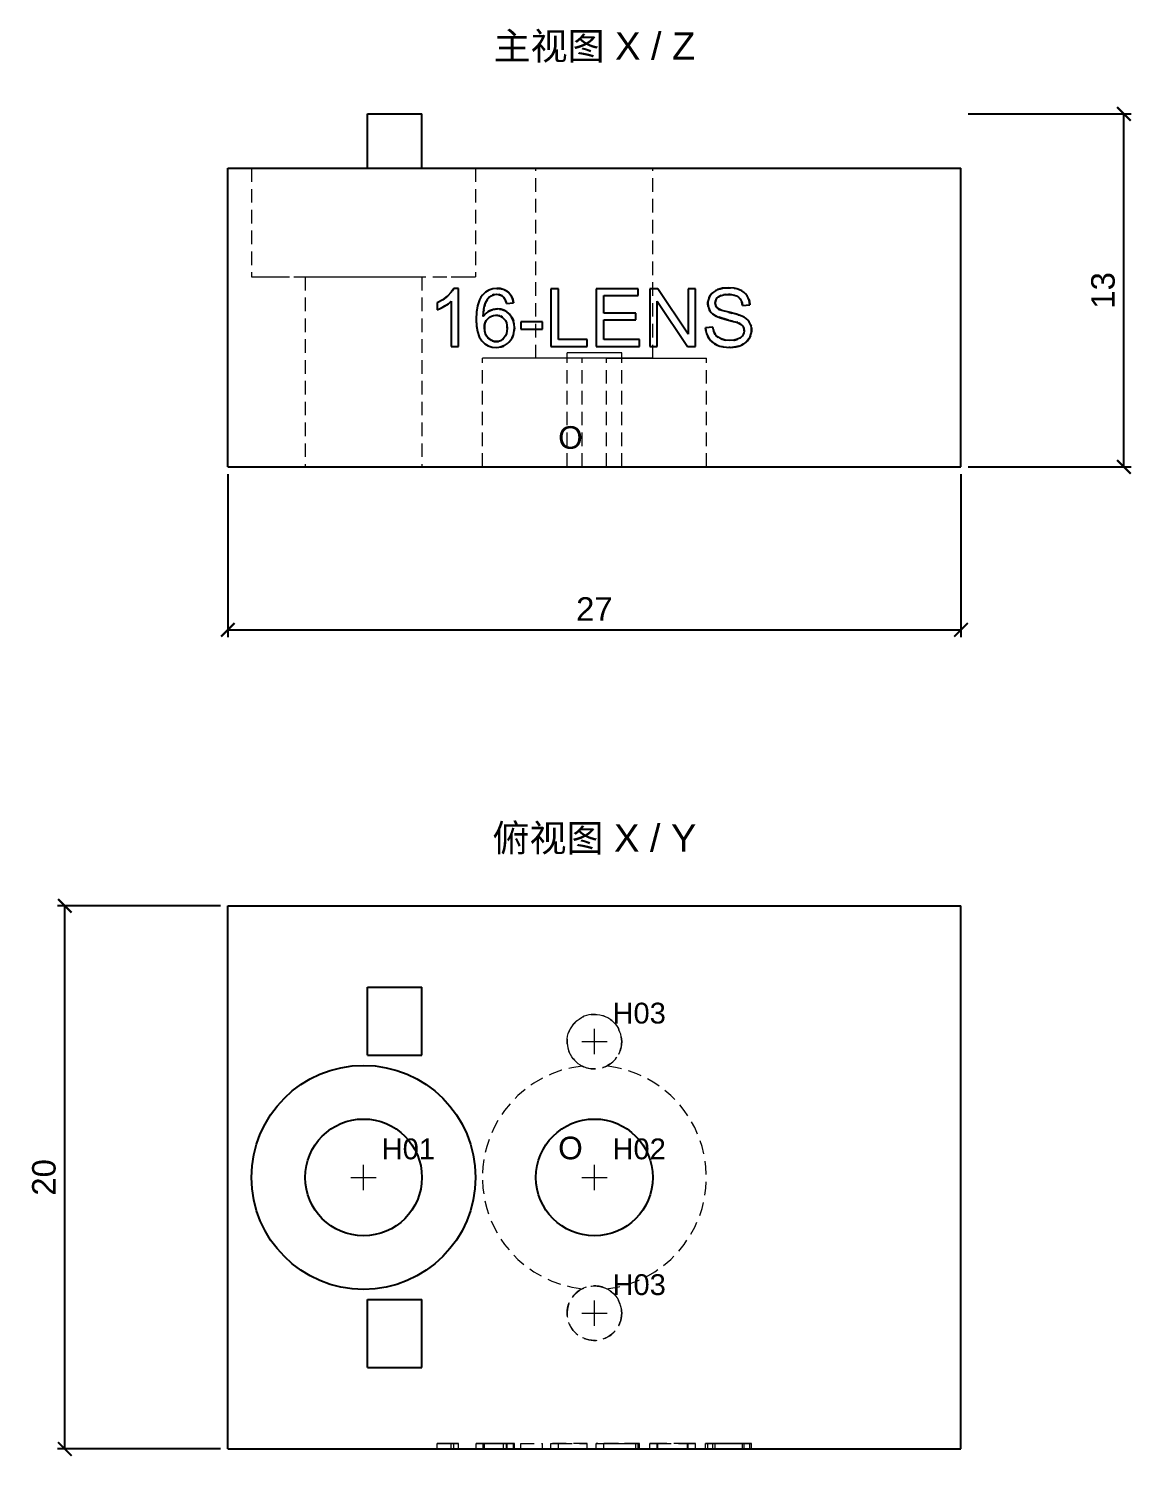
# Model space of a CAD drawing. Header units: millimetres. Extents: x 6 to 223, y 20 to 91.
# Drawn here: x 32.8 to 73.4, y 20.4 to 73 of the extents above; entities that cross this region are included whole.
import ezdxf
from ezdxf.enums import TextEntityAlignment as Align

# ---------------------------------------------------------------- set-up
doc = ezdxf.new("R2010")
doc.units = ezdxf.units.MM
doc.linetypes.add('WP_HIDDEN', pattern=[2.3, 1.5, -0.8])
for name, color, linetype, lineweight in [('ANNOTATIONS', 7, 'CONTINUOUS', 18), ('DIMENSIONS', 7, 'CONTINUOUS', 18), ('HIDDEN', 7, 'WP_HIDDEN', 13), ('VISIBLE', 7, 'CONTINUOUS', 25)]:
    doc.layers.add(name, color=color, linetype=linetype, lineweight=lineweight)
doc.styles.add('CJK', font='Arial Unicode.ttf')
doc.styles.add('OpenSansCondensed-Light', font='OpenSansCondensed-Light.ttf')
doc.dimstyles.new('EZDXF', dxfattribs={"dimtxt": 0.25, "dimasz": 0.175, "dimexe": 0.375, "dimexo": 0.125, "dimgap": 0.1, "dimtad": 1, "dimlfac": 100, "dimzin": 12, "dimdsep": 46, "dimtxsty": 'OpenSansCondensed-Light', "dimblk": 'ARCHTICK', "dimcen": 2.5, "dimazin": 3, "dimtfac": 0.5, "dimtmove": 2, "dimatfit": 3})

# ---------------------------------------------------------------- blocks, each defined once
blk = doc.blocks.new('_ARCHTICK')
at = {"color": 0, "linetype": 'BYBLOCK', "const_width": 0.15}
blk.add_lwpolyline([(-0.5, -0.5), (0.5, 0.5)], dxfattribs=at)

msp = doc.modelspace()

# ---------------------------------------------------------------- linework, layer by layer
at = {"layer": 'ANNOTATIONS'}
for p, q in [((53.66667, 35.2), (53.66667, 36.13333)), ((53.2, 35.66667), (54.13333, 35.66667)), ((45.16667, 30.2), (45.16667, 31.13333)), ((53.66667, 30.2), (53.66667, 31.13333)), ((44.7, 30.66667), (45.63333, 30.66667)), ((53.2, 30.66667), (54.13333, 30.66667)), ((53.66667, 25.2), (53.66667, 26.13333)), ((53.2, 25.66667), (54.13333, 25.66667))]:
    msp.add_line(p, q, dxfattribs=at)
at = {"layer": 'HIDDEN', "ltscale": 0.333333}
for p, q in [((41.04167, 67.83333), (41.04167, 63.83333)), ((45.31667, 67.83333), (47.31667, 67.83333)), ((49.29167, 67.83333), (49.29167, 63.83333)), ((51.51667, 60.83333), (51.51667, 67.83333)), ((55.81667, 60.83333), (55.81667, 67.83333)), ((43.01667, 63.83333), (43.01667, 56.83333)), ((47.31667, 63.83333), (47.31667, 56.83333)), ((52.66167, 56.83333), (52.66167, 61.03333)), ((54.67167, 56.83333), (54.67167, 61.03333)), ((49.54167, 56.83333), (49.54167, 60.83333)), ((53.2183, 56.83333), (53.2183, 60.83333)), ((54.11503, 56.83333), (54.11503, 60.83333)), ((57.79167, 56.83333), (57.79167, 60.83333)), ((47.87643, 20.66667), (47.87643, 20.86667)), ((48.39886, 20.66667), (48.39886, 20.86667)), ((48.66007, 20.86667), (48.39886, 20.86667)), ((48.39886, 20.66667), (48.66007, 20.66667)), ((48.49173, 20.66667), (48.49173, 20.86667)), ((48.49173, 20.86667), (48.66007, 20.86667)), ((48.66007, 20.66667), (48.49173, 20.66667)), ((48.66007, 20.66667), (48.66007, 20.86667)), ((49.31746, 20.66667), (49.31746, 20.86667)), ((49.57722, 20.66667), (49.57722, 20.86667)), ((49.61785, 20.66667), (49.61785, 20.86667)), ((50.32603, 20.66667), (50.32603, 20.86667)), ((50.68448, 20.86667), (50.42471, 20.86667)), ((50.42471, 20.66667), (50.42471, 20.86667)), ((50.42471, 20.66667), (50.68448, 20.66667)), ((50.45519, 20.66667), (50.45519, 20.86667)), ((50.68448, 20.66667), (50.68448, 20.86667)), ((50.72221, 20.66667), (50.72221, 20.86667)), ((50.95295, 20.66667), (50.95295, 20.86667)), ((50.95295, 20.86667), (51.75545, 20.86667)), ((51.75545, 20.66667), (50.95295, 20.66667)), ((51.75545, 20.66667), (51.75545, 20.86667)), ((52.06601, 20.66667), (52.06601, 20.86667)), ((52.06601, 20.86667), (52.34754, 20.86667)), ((53.39529, 20.86667), (52.06601, 20.86667)), ((52.34754, 20.66667), (52.06601, 20.66667)), ((52.06601, 20.66667), (53.39529, 20.66667)), ((52.34754, 20.66667), (52.34754, 20.86667)), ((52.34754, 20.86667), (53.39529, 20.86667)), ((53.39529, 20.66667), (52.34754, 20.66667)), ((53.39529, 20.66667), (53.39529, 20.86667)), ((53.73632, 20.66667), (53.73632, 20.86667)), ((53.73632, 20.86667), (55.27458, 20.86667)), ((55.32392, 20.86667), (53.73632, 20.86667)), ((55.27458, 20.66667), (53.73632, 20.66667)), ((53.73632, 20.66667), (55.32392, 20.66667)), ((55.27458, 20.86667), (54.01785, 20.86667)), ((54.01785, 20.66667), (54.01785, 20.86667)), ((54.01785, 20.86667), (55.19477, 20.86667)), ((54.01785, 20.86667), (55.32392, 20.86667)), ((55.32392, 20.66667), (54.01785, 20.66667)), ((54.01785, 20.66667), (55.19477, 20.66667)), ((54.01785, 20.66667), (55.27458, 20.66667)), ((55.19477, 20.66667), (55.19477, 20.86667)), ((55.27458, 20.66667), (55.27458, 20.86667)), ((55.32392, 20.66667), (55.32392, 20.86667)), ((55.70994, 20.66667), (55.70994, 20.86667)), ((55.70994, 20.86667), (55.99872, 20.86667)), ((55.97986, 20.86667), (55.70994, 20.86667)), ((55.99872, 20.66667), (55.70994, 20.66667)), ((55.70994, 20.66667), (55.97986, 20.66667)), ((57.09727, 20.86667), (55.97986, 20.86667)), ((55.97986, 20.66667), (55.97986, 20.86667)), ((55.97986, 20.66667), (57.09727, 20.66667)), ((55.99872, 20.66667), (55.99872, 20.86667)), ((55.99872, 20.86667), (57.11614, 20.86667)), ((57.11614, 20.66667), (55.99872, 20.66667)), ((57.38606, 20.86667), (57.09727, 20.86667)), ((57.09727, 20.66667), (57.09727, 20.86667)), ((57.09727, 20.66667), (57.38606, 20.66667)), ((57.11614, 20.66667), (57.11614, 20.86667)), ((57.11614, 20.86667), (57.38606, 20.86667)), ((57.38606, 20.66667), (57.11614, 20.66667)), ((57.38606, 20.66667), (57.38606, 20.86667)), ((57.76337, 20.66667), (57.76337, 20.86667)), ((57.76337, 20.86667), (58.02894, 20.86667)), ((58.02894, 20.66667), (57.76337, 20.66667)), ((57.84464, 20.66667), (57.84464, 20.86667)), ((58.02894, 20.66667), (58.02894, 20.86667)), ((58.11601, 20.66667), (58.11601, 20.86667)), ((59.39305, 20.86667), (59.12313, 20.86667)), ((59.12313, 20.66667), (59.12313, 20.86667)), ((59.12313, 20.66667), (59.39305, 20.66667)), ((59.18553, 20.66667), (59.18553, 20.86667)), ((59.39305, 20.66667), (59.39305, 20.86667)), ((59.4569, 20.66667), (59.4569, 20.86667))]:
    msp.add_line(p, q, dxfattribs=at)
for points in [[(41.04167, 67.83333), (41.14509, 67.83333), (41.45017, 67.83333), (41.94161, 67.83333), (42.59477, 67.83333), (43.3769, 67.83333), (44.24877, 67.83333), (45.16667, 67.83333), (46.08457, 67.83333), (46.95644, 67.83333), (47.73856, 67.83333), (48.39172, 67.83333), (48.88316, 67.83333), (49.18824, 67.83333), (49.29167, 67.83333)], [(55.81667, 67.83333), (55.76276, 67.83333), (55.60375, 67.83333), (55.3476, 67.83333), (55.00717, 67.83333), (54.59952, 67.83333), (54.14509, 67.83333), (53.66667, 67.83333), (53.18825, 67.83333), (52.73382, 67.83333), (52.32616, 67.83333), (51.98573, 67.83333), (51.72958, 67.83333), (51.57057, 67.83333), (51.51667, 67.83333)], [(41.04167, 63.83333), (41.14509, 63.83333), (41.45017, 63.83333), (41.94161, 63.83333), (42.59477, 63.83333), (43.3769, 63.83333), (44.24877, 63.83333), (45.16667, 63.83333), (46.08457, 63.83333), (46.95644, 63.83333), (47.73856, 63.83333), (48.39172, 63.83333), (48.88316, 63.83333), (49.18824, 63.83333), (49.29167, 63.83333)], [(43.01667, 63.83333), (43.07057, 63.83333), (43.22958, 63.83333), (43.48573, 63.83333), (43.82616, 63.83333), (44.23382, 63.83333), (44.68825, 63.83333), (45.16667, 63.83333), (45.64509, 63.83333), (46.09952, 63.83333), (46.50717, 63.83333), (46.8476, 63.83333), (47.10375, 63.83333), (47.26276, 63.83333), (47.31667, 63.83333)], [(48.32043, 63.17873), (48.44611, 63.32799)], [(49.31746, 62.26513), (49.3317, 62.55246), (49.37442, 62.79771), (49.40646, 62.90456), (49.44562, 63.00088), (49.4919, 63.08668), (49.54529, 63.16196)], [(49.54529, 63.16196), (49.65332, 63.26862), (49.77857, 63.34481), (49.92106, 63.39052), (50.08078, 63.40576)], [(49.91124, 63.1597), (49.84569, 63.12133)], [(50.06482, 63.19099), (49.95942, 63.17709)], [(50.14354, 63.18316), (50.06482, 63.19099)], [(50.12126, 63.40482), (50.15279, 63.4027)], [(50.23206, 63.39137), (50.2481, 63.38791)], [(50.26116, 63.38477), (50.35404, 63.35307)], [(50.32603, 63.07924), (50.266, 63.13091)], [(50.60359, 63.12893), (50.6146, 63.10888)], [(58.02389, 63.25051), (58.12982, 63.32554)], [(58.15484, 63.33877), (58.20308, 63.36077)], [(58.30713, 63.13579), (58.23283, 63.09158)], [(58.42225, 63.17008), (58.33128, 63.14553)], [(58.60506, 63.18518), (58.50235, 63.18092)], [(58.97584, 63.08215), (58.91534, 63.12222), (58.84343, 63.15247), (58.76011, 63.1729), (58.66539, 63.18352)], [(58.67398, 63.43103), (58.80885, 63.41557)], [(58.83714, 63.41021), (59.01066, 63.35715)], [(59.01066, 63.35715), (59.04756, 63.34042)], [(59.08535, 63.32058), (59.20421, 63.23356)], [(59.2061, 63.23177), (59.28857, 63.13294)], [(59.28857, 63.13294), (59.35135, 63.00986)], [(47.87643, 62.87172), (48.08081, 62.98502)], [(48.01442, 62.67955), (47.87643, 62.61922)], [(48.02433, 62.68451), (48.01937, 62.68202)], [(48.04566, 62.69544), (48.02434, 62.68452)], [(48.27798, 62.83562), (48.21916, 62.79583)], [(48.39886, 62.93412), (48.28248, 62.83884)], [(49.60673, 62.70467), (49.59258, 62.61617)], [(49.61502, 62.74318), (49.60707, 62.70643)], [(49.79812, 63.08173), (49.79459, 63.07836)], [(49.90023, 62.61869), (49.97634, 62.63854)], [(49.99561, 62.64195), (50.01509, 62.64474)], [(50.09384, 62.64969), (50.17421, 62.64492)], [(50.4081, 62.91898), (50.35244, 63.04495)], [(50.42471, 62.85576), (50.41515, 62.89439)], [(57.84829, 62.91066), (57.86273, 62.98622), (57.88813, 63.05926)], [(57.89245, 62.63068), (57.85505, 62.74157)], [(58.02554, 62.46336), (57.96654, 62.51985), (57.91937, 62.58221)], [(58.16722, 63.02393), (58.12729, 62.94429)], [(58.23283, 63.09158), (58.16722, 63.02393)], [(58.30742, 62.61676), (58.44211, 62.57151), (58.6232, 62.52562)], [(59.09719, 62.90061), (59.04807, 63.00237), (58.97584, 63.08215)], [(59.35496, 63.00003), (59.36134, 62.98132)], [(59.37395, 62.9368), (59.37777, 62.92023)], [(59.37778, 62.92021), (59.37996, 62.90974)], [(49.52353, 61.4735), (49.47523, 61.53841), (49.43337, 61.61305), (49.36898, 61.7915), (49.33034, 62.00886), (49.31746, 62.26513)], [(49.57722, 62.36671), (49.59937, 62.39864)], [(49.58629, 62.55855), (49.57812, 62.41692)], [(49.61556, 62.41986), (49.68139, 62.49124), (49.75491, 62.5491)], [(50.0416, 62.41895), (49.95643, 62.41102), (49.87798, 62.38721), (49.80624, 62.34753), (49.7412, 62.29197)], [(50.21973, 62.38044), (50.1809, 62.39651)], [(50.33764, 62.29197), (50.27838, 62.34512)], [(50.45295, 62.0035), (50.4405, 62.08866), (50.41713, 62.16512), (50.38285, 62.2329), (50.33764, 62.29197)], [(50.50981, 62.48597), (50.53863, 62.45741)], [(50.68395, 62.21517), (50.71264, 62.09364), (50.72221, 61.96038)], [(58.06022, 62.43677), (58.03002, 62.4597)], [(58.24353, 62.34194), (58.14648, 62.38412)], [(58.69613, 62.2171), (58.6106, 62.2384)], [(58.74412, 62.49724), (58.96488, 62.4372)], [(58.90633, 62.15817), (58.75103, 62.20292)], [(58.99033, 62.1244), (58.93593, 62.14758)], [(58.98931, 62.42941), (59.09411, 62.38993)], [(59.05577, 62.08734), (59.03651, 62.09964)], [(59.09411, 62.38993), (59.18276, 62.34314), (59.2587, 62.29038)], [(59.10102, 62.05121), (59.09694, 62.05503)], [(59.271, 62.28026), (59.36838, 62.17298)], [(59.36838, 62.17298), (59.42646, 62.05752)], [(49.62389, 61.87254), (49.643, 61.78525), (49.67518, 61.70062)], [(49.6935, 61.66476), (49.75094, 61.58394)], [(50.13104, 61.45634), (50.20817, 61.48271), (50.27898, 61.52726)], [(50.33619, 61.58162), (50.38825, 61.65436), (50.42544, 61.73907), (50.44775, 61.83576), (50.45519, 61.94442)], [(50.60943, 61.53992), (50.51581, 61.41763), (50.39859, 61.32476)], [(50.63586, 61.58815), (50.60943, 61.53992)], [(50.67825, 61.68902), (50.66697, 61.65814)], [(50.71575, 61.85298), (50.68339, 61.70456)], [(57.83462, 61.65097), (57.80185, 61.73107), (57.77903, 61.81535)], [(57.83994, 61.64023), (57.83799, 61.64413)], [(58.02894, 61.97634), (58.04186, 61.89844)], [(58.05109, 61.86119), (58.06383, 61.82087)], [(58.06569, 61.81574), (58.06758, 61.81066)], [(58.06901, 61.80693), (58.07571, 61.79046)], [(58.17091, 61.65078), (58.18613, 61.63704)], [(58.19376, 61.63062), (58.20095, 61.62482)], [(58.20097, 61.62481), (58.20618, 61.62076)], [(58.22011, 61.61047), (58.33078, 61.54897)], [(58.94173, 61.53373), (59.03876, 61.58322)], [(59.04805, 61.58961), (59.05137, 61.592)], [(59.16125, 61.9661), (59.12748, 62.02205)], [(59.14691, 61.69891), (59.15921, 61.72337)], [(59.16998, 61.75084), (59.18553, 61.84719)], [(59.1831, 61.88712), (59.17859, 61.91341)], [(59.4451, 61.75449), (59.41719, 61.66138)], [(59.43715, 62.02327), (59.45091, 61.95684)], [(59.45301, 61.80321), (59.44737, 61.766)], [(50.05611, 61.23333), (49.90038, 61.24834), (49.75971, 61.29338), (49.63409, 61.36843), (49.52353, 61.4735)], [(49.87056, 61.49275), (49.91747, 61.47213)], [(50.20172, 61.24772), (50.05611, 61.23333)], [(50.39859, 61.32476), (50.33644, 61.29177)], [(54.67167, 61.03333), (54.64647, 61.03333), (54.57214, 61.03333), (54.45241, 61.03333), (54.29327, 61.03333), (54.10272, 61.03333), (53.8903, 61.03333), (53.66667, 61.03333), (53.44303, 61.03333), (53.23061, 61.03333), (53.04006, 61.03333), (52.88093, 61.03333), (52.76119, 61.03333), (52.68686, 61.03333), (52.66167, 61.03333)], [(57.95167, 61.4798), (57.93209, 61.50164)], [(58.07845, 61.37462), (58.01906, 61.41733)], [(58.38753, 61.25754), (58.28193, 61.283), (58.18639, 61.3175)], [(58.62338, 61.23391), (58.41058, 61.25341)], [(58.49272, 61.50016), (58.6573, 61.48584)], [(58.6573, 61.48584), (58.80179, 61.49664)], [(58.72596, 61.23461), (58.67036, 61.23333)], [(58.81613, 61.49906), (58.83057, 61.50177)], [(58.85363, 61.50673), (58.86175, 61.50867)], [(58.8779, 61.25243), (58.87789, 61.25243)], [(59.08032, 61.31678), (58.98428, 61.27959)], [(59.22337, 61.40252), (59.14552, 61.35035)], [(53.2183, 60.83333), (52.79334, 60.83333), (52.37789, 60.83333), (51.97648, 60.83333), (51.59348, 60.83333), (51.23307, 60.83333), (50.89917, 60.83333), (50.59542, 60.83333), (50.32512, 60.83333), (50.09123, 60.83333), (49.89629, 60.83333), (49.74242, 60.83333), (49.6313, 60.83333), (49.56413, 60.83333), (49.54167, 60.83333)], [(55.81667, 60.83333), (55.76276, 60.83333), (55.60375, 60.83333), (55.3476, 60.83333), (55.00717, 60.83333), (54.59952, 60.83333), (54.14509, 60.83333), (53.66667, 60.83333), (53.18825, 60.83333), (52.73382, 60.83333), (52.32616, 60.83333), (51.98573, 60.83333), (51.72958, 60.83333), (51.57057, 60.83333), (51.51667, 60.83333)], [(54.11503, 60.83333), (54.05468, 60.83333), (53.99263, 60.83333), (53.92916, 60.83333), (53.86455, 60.83333), (53.79907, 60.83333), (53.73301, 60.83333), (53.66667, 60.83333), (53.60032, 60.83333), (53.53427, 60.83333), (53.46879, 60.83333), (53.40417, 60.83333), (53.3407, 60.83333), (53.27865, 60.83333), (53.2183, 60.83333)], [(54.11503, 60.83333), (54.54, 60.83333), (54.95544, 60.83333), (55.35685, 60.83333), (55.73985, 60.83333), (56.10026, 60.83333), (56.43416, 60.83333), (56.73792, 60.83333), (57.00821, 60.83333), (57.2421, 60.83333), (57.43705, 60.83333), (57.59092, 60.83333), (57.70204, 60.83333), (57.7692, 60.83333), (57.79167, 60.83333)], [(43.01667, 56.83333), (43.07057, 56.83333), (43.22958, 56.83333), (43.48573, 56.83333), (43.82616, 56.83333), (44.23382, 56.83333), (44.68825, 56.83333), (45.16667, 56.83333), (45.64509, 56.83333), (46.09952, 56.83333), (46.50717, 56.83333), (46.8476, 56.83333), (47.10375, 56.83333), (47.26276, 56.83333), (47.31667, 56.83333)], [(53.2183, 56.83333), (52.79334, 56.83333), (52.37789, 56.83333), (51.97648, 56.83333), (51.59348, 56.83333), (51.23307, 56.83333), (50.89917, 56.83333), (50.59542, 56.83333), (50.32512, 56.83333), (50.09123, 56.83333), (49.89629, 56.83333), (49.74242, 56.83333), (49.6313, 56.83333), (49.56413, 56.83333), (49.54167, 56.83333)], [(53.2183, 56.83333), (53.14857, 56.83333), (53.08209, 56.83333), (53.01927, 56.83333), (52.9605, 56.83333), (52.90616, 56.83333), (52.85658, 56.83333), (52.81208, 56.83333), (52.77293, 56.83333), (52.73938, 56.83333), (52.71164, 56.83333), (52.68988, 56.83333), (52.67424, 56.83333), (52.66481, 56.83333), (52.66167, 56.83333)], [(52.66167, 56.83333), (52.68686, 56.83333), (52.76119, 56.83333), (52.88093, 56.83333), (53.04006, 56.83333), (53.23061, 56.83333), (53.44303, 56.83333), (53.66667, 56.83333), (53.8903, 56.83333), (54.10272, 56.83333), (54.29327, 56.83333), (54.45241, 56.83333), (54.57214, 56.83333), (54.64647, 56.83333), (54.67167, 56.83333)], [(54.11503, 56.83333), (54.18476, 56.83333), (54.25124, 56.83333), (54.31407, 56.83333), (54.37283, 56.83333), (54.42717, 56.83333), (54.47675, 56.83333), (54.52125, 56.83333), (54.5604, 56.83333), (54.59395, 56.83333), (54.62169, 56.83333), (54.64345, 56.83333), (54.6591, 56.83333), (54.66852, 56.83333), (54.67167, 56.83333)], [(54.11503, 56.83333), (54.54, 56.83333), (54.95544, 56.83333), (55.35685, 56.83333), (55.73985, 56.83333), (56.10026, 56.83333), (56.43416, 56.83333), (56.73792, 56.83333), (57.00821, 56.83333), (57.2421, 56.83333), (57.43705, 56.83333), (57.59092, 56.83333), (57.70204, 56.83333), (57.7692, 56.83333), (57.79167, 56.83333)], [(48.15143, 20.86667), (48.00613, 20.86667), (47.87643, 20.86667)], [(47.87643, 20.86667), (48.08177, 20.86667), (48.25954, 20.86667)], [(48.25954, 20.66667), (48.08096, 20.66667), (47.87643, 20.66667)], [(47.87643, 20.66667), (48.00705, 20.66667), (48.15143, 20.66667)], [(48.39886, 20.86667), (48.28984, 20.86667), (48.15143, 20.86667)], [(48.15143, 20.66667), (48.28901, 20.66667), (48.39886, 20.66667)], [(48.25954, 20.86667), (48.33555, 20.86667), (48.39958, 20.86667), (48.45164, 20.86667), (48.49173, 20.86667)], [(48.49173, 20.66667), (48.45093, 20.66667), (48.39832, 20.66667), (48.33435, 20.66667), (48.25954, 20.66667)], [(49.52353, 20.86667), (49.43337, 20.86667), (49.36898, 20.86667), (49.33034, 20.86667), (49.31746, 20.86667)], [(49.31746, 20.86667), (49.3317, 20.86667), (49.37442, 20.86667), (49.44562, 20.86667), (49.54529, 20.86667)], [(49.54529, 20.66667), (49.4376, 20.66667), (49.36715, 20.66667), (49.329, 20.66667), (49.31746, 20.66667)], [(49.31746, 20.66667), (49.32808, 20.66667), (49.36299, 20.66667), (49.42686, 20.66667), (49.52353, 20.66667)], [(50.05611, 20.86667), (49.90038, 20.86667), (49.75971, 20.86667), (49.63409, 20.86667), (49.52353, 20.86667)], [(49.52353, 20.66667), (49.63372, 20.66667), (49.76034, 20.66667), (49.90188, 20.66667), (50.05611, 20.66667)], [(49.54529, 20.86667), (49.65332, 20.86667), (49.77857, 20.86667), (49.92106, 20.86667), (50.08078, 20.86667)], [(50.08078, 20.66667), (49.92331, 20.66667), (49.77998, 20.66667), (49.6534, 20.66667), (49.54529, 20.66667)], [(49.65123, 20.86667), (49.59717, 20.86667), (49.57722, 20.86667)], [(49.57722, 20.86667), (49.68207, 20.86667), (49.80796, 20.86667)], [(49.80796, 20.66667), (49.68175, 20.66667), (49.57722, 20.66667)], [(49.57722, 20.66667), (49.5962, 20.66667), (49.65123, 20.66667)], [(49.61785, 20.86667), (49.63218, 20.86667), (49.67518, 20.86667)], [(49.7412, 20.86667), (49.68724, 20.86667), (49.64869, 20.86667), (49.62556, 20.86667), (49.61785, 20.86667)], [(49.67518, 20.66667), (49.63219, 20.66667), (49.61785, 20.66667)], [(49.61785, 20.66667), (49.62542, 20.66667), (49.64839, 20.66667), (49.68701, 20.66667), (49.7412, 20.66667)], [(49.84569, 20.86667), (49.7354, 20.86667), (49.65123, 20.86667)], [(49.65123, 20.66667), (49.73489, 20.66667), (49.84569, 20.66667)], [(49.67518, 20.86667), (49.74393, 20.86667), (49.83553, 20.86667)], [(49.83553, 20.66667), (49.74379, 20.66667), (49.67518, 20.66667)], [(50.0416, 20.86667), (49.87798, 20.86667), (49.7412, 20.86667)], [(49.7412, 20.66667), (49.87798, 20.66667), (50.0416, 20.66667)], [(49.80796, 20.86667), (50.09384, 20.86667)], [(50.09384, 20.66667), (49.80796, 20.66667)], [(49.83553, 20.86667), (50.05176, 20.86667)], [(50.05176, 20.66667), (49.83553, 20.66667)], [(50.06482, 20.86667), (49.94764, 20.86667), (49.84569, 20.86667)], [(49.84569, 20.66667), (49.94773, 20.66667), (50.06482, 20.66667)], [(50.33764, 20.86667), (50.20486, 20.86667), (50.0416, 20.86667)], [(50.0416, 20.66667), (50.20473, 20.66667), (50.33764, 20.66667)], [(50.05176, 20.86667), (50.20558, 20.86667), (50.33619, 20.86667)], [(50.33619, 20.66667), (50.20588, 20.66667), (50.05176, 20.66667)], [(50.39859, 20.86667), (50.23751, 20.86667), (50.05611, 20.86667)], [(50.05611, 20.66667), (50.23709, 20.66667), (50.39859, 20.66667)], [(50.32603, 20.86667), (50.20776, 20.86667), (50.06482, 20.86667)], [(50.06482, 20.66667), (50.20774, 20.66667), (50.32603, 20.66667)], [(50.08078, 20.86667), (50.20064, 20.86667), (50.30916, 20.86667), (50.40635, 20.86667), (50.49219, 20.86667)], [(50.49219, 20.66667), (50.40561, 20.66667), (50.30766, 20.66667), (50.08078, 20.66667)], [(50.09384, 20.86667), (50.33565, 20.86667), (50.53863, 20.86667)], [(50.53863, 20.66667), (50.44258, 20.66667), (50.33586, 20.66667), (50.09384, 20.66667)], [(50.42471, 20.86667), (50.38263, 20.86667), (50.32603, 20.86667)], [(50.32603, 20.66667), (50.383, 20.66667), (50.42471, 20.66667)], [(50.33619, 20.86667), (50.38825, 20.86667), (50.42544, 20.86667), (50.44775, 20.86667), (50.45519, 20.86667)], [(50.45519, 20.66667), (50.44798, 20.66667), (50.42597, 20.66667), (50.38874, 20.66667), (50.33619, 20.66667)], [(50.45519, 20.86667), (50.44784, 20.86667), (50.4258, 20.86667), (50.38907, 20.86667), (50.33764, 20.86667)], [(50.33764, 20.66667), (50.38951, 20.66667), (50.42628, 20.66667), (50.44806, 20.66667), (50.45519, 20.66667)], [(50.63586, 20.86667), (50.53337, 20.86667), (50.39859, 20.86667)], [(50.39859, 20.66667), (50.53368, 20.66667), (50.63586, 20.66667)], [(50.49219, 20.86667), (50.56435, 20.86667), (50.62044, 20.86667), (50.66049, 20.86667), (50.68448, 20.86667)], [(50.68448, 20.66667), (50.66092, 20.66667), (50.62113, 20.66667), (50.56485, 20.66667), (50.49219, 20.66667)], [(50.53863, 20.86667), (50.61895, 20.86667), (50.67631, 20.86667), (50.71073, 20.86667), (50.72221, 20.86667)], [(50.72221, 20.66667), (50.71112, 20.66667), (50.6771, 20.66667), (50.61952, 20.66667), (50.53863, 20.66667)], [(50.72221, 20.86667), (50.71681, 20.86667), (50.70062, 20.86667), (50.67364, 20.86667), (50.63586, 20.86667)], [(50.63586, 20.66667), (50.67367, 20.66667), (50.70068, 20.66667), (50.71684, 20.66667), (50.72221, 20.66667)], [(57.88019, 20.86667), (57.83126, 20.86667), (57.79548, 20.86667), (57.77285, 20.86667), (57.76337, 20.86667)], [(57.76337, 20.66667), (57.77278, 20.66667), (57.79536, 20.66667), (57.83119, 20.66667), (57.88019, 20.66667)], [(57.91937, 20.86667), (57.86332, 20.86667), (57.84464, 20.86667)], [(57.84464, 20.86667), (57.85035, 20.86667), (57.86749, 20.86667), (57.89606, 20.86667), (57.93606, 20.86667)], [(57.93606, 20.66667), (57.89614, 20.66667), (57.86753, 20.66667), (57.85035, 20.66667), (57.84464, 20.66667)], [(57.84464, 20.66667), (57.86329, 20.66667), (57.91937, 20.66667)], [(58.18639, 20.86667), (58.09406, 20.86667), (58.01225, 20.86667), (57.94096, 20.86667), (57.88019, 20.86667)], [(57.88019, 20.66667), (57.94104, 20.66667), (58.01253, 20.66667), (58.09443, 20.66667), (58.18639, 20.66667)], [(58.14648, 20.86667), (58.01352, 20.86667), (57.91937, 20.86667)], [(57.91937, 20.66667), (58.01404, 20.66667), (58.14648, 20.66667)], [(57.93606, 20.86667), (57.98703, 20.86667), (58.04853, 20.86667), (58.12054, 20.86667), (58.20308, 20.86667)], [(58.20308, 20.66667), (58.04901, 20.66667), (57.98727, 20.66667), (57.93606, 20.66667)], [(58.02894, 20.86667), (58.06032, 20.86667), (58.11673, 20.86667)], [(58.11673, 20.66667), (58.0601, 20.66667), (58.02894, 20.66667)], [(58.23283, 20.86667), (58.18172, 20.86667), (58.14521, 20.86667), (58.12331, 20.86667), (58.11601, 20.86667)], [(58.11601, 20.86667), (58.12118, 20.86667), (58.13669, 20.86667), (58.16254, 20.86667), (58.19872, 20.86667)], [(58.19872, 20.66667), (58.16255, 20.66667), (58.13667, 20.66667), (58.12116, 20.66667), (58.11601, 20.66667)], [(58.11601, 20.66667), (58.12333, 20.66667), (58.14535, 20.66667), (58.18195, 20.66667), (58.23283, 20.66667)], [(58.11673, 20.86667), (58.20471, 20.86667), (58.33078, 20.86667)], [(58.33078, 20.66667), (58.2052, 20.66667), (58.11673, 20.66667)], [(58.55717, 20.86667), (58.42157, 20.86667), (58.30793, 20.86667), (58.21623, 20.86667), (58.14648, 20.86667)], [(58.14648, 20.66667), (58.21983, 20.66667), (58.31426, 20.66667), (58.42747, 20.66667), (58.55717, 20.66667)], [(58.67036, 20.86667), (58.53182, 20.86667), (58.40497, 20.86667), (58.28983, 20.86667), (58.18639, 20.86667)], [(58.18639, 20.66667), (58.29222, 20.66667), (58.40869, 20.66667), (58.67036, 20.66667)], [(58.19872, 20.86667), (58.25573, 20.86667), (58.34548, 20.86667), (58.46797, 20.86667), (58.6232, 20.86667)], [(58.6232, 20.66667), (58.47789, 20.66667), (58.35532, 20.66667), (58.26058, 20.66667), (58.19872, 20.66667)], [(58.20308, 20.86667), (58.38847, 20.86667), (58.59345, 20.86667)], [(58.59345, 20.66667), (58.38931, 20.66667), (58.20308, 20.66667)], [(58.60506, 20.86667), (58.48601, 20.86667), (58.3843, 20.86667), (58.2999, 20.86667), (58.23283, 20.86667)], [(58.23283, 20.66667), (58.30182, 20.66667), (58.38776, 20.66667), (58.48933, 20.66667), (58.60506, 20.66667)], [(58.33078, 20.86667), (58.48497, 20.86667), (58.6573, 20.86667)], [(58.6573, 20.66667), (58.48555, 20.66667), (58.33078, 20.66667)], [(58.93593, 20.86667), (58.88015, 20.86667), (58.79843, 20.86667), (58.69077, 20.86667), (58.55717, 20.86667)], [(58.55717, 20.66667), (58.6841, 20.66667), (58.79167, 20.66667), (58.87665, 20.66667), (58.93593, 20.66667)], [(58.59345, 20.86667), (58.81602, 20.86667), (59.01066, 20.86667)], [(59.01066, 20.66667), (58.81448, 20.66667), (58.59345, 20.66667)], [(58.97584, 20.86667), (58.90559, 20.86667), (58.82038, 20.86667), (58.7202, 20.86667), (58.60506, 20.86667)], [(58.60506, 20.66667), (58.7176, 20.66667), (58.81766, 20.66667), (58.90407, 20.66667), (58.97584, 20.66667)], [(58.6232, 20.86667), (58.78133, 20.86667), (58.91253, 20.86667), (59.01679, 20.86667), (59.09411, 20.86667)], [(59.09411, 20.66667), (59.01122, 20.66667), (58.90264, 20.66667), (58.77213, 20.66667), (58.6232, 20.66667)], [(58.6573, 20.86667), (58.80895, 20.86667), (58.94173, 20.86667)], [(58.94173, 20.66667), (58.8084, 20.66667), (58.6573, 20.66667)], [(59.08032, 20.86667), (58.88677, 20.86667), (58.67036, 20.86667)], [(58.67036, 20.66667), (58.88574, 20.66667), (59.08032, 20.66667)], [(59.12748, 20.86667), (59.05057, 20.86667), (58.93593, 20.86667)], [(58.93593, 20.66667), (59.05005, 20.66667), (59.12748, 20.66667)], [(58.94173, 20.86667), (59.0493, 20.86667), (59.12531, 20.86667)], [(59.12531, 20.66667), (59.049, 20.66667), (58.94173, 20.66667)], [(59.12313, 20.86667), (59.10576, 20.86667), (59.07542, 20.86667), (59.03211, 20.86667), (58.97584, 20.86667)], [(58.97584, 20.66667), (59.03249, 20.66667), (59.07591, 20.66667), (59.10605, 20.66667), (59.12313, 20.66667)], [(59.01066, 20.86667), (59.09579, 20.86667), (59.17048, 20.86667), (59.23474, 20.86667), (59.28857, 20.86667)], [(59.28857, 20.66667), (59.23454, 20.66667), (59.17004, 20.66667), (59.01066, 20.66667)], [(59.35967, 20.86667), (59.30575, 20.86667), (59.24122, 20.86667), (59.16608, 20.86667), (59.08032, 20.86667)], [(59.08032, 20.66667), (59.16555, 20.66667), (59.24072, 20.66667), (59.30551, 20.66667), (59.35967, 20.66667)], [(59.09411, 20.86667), (59.18091, 20.86667), (59.25555, 20.86667), (59.31804, 20.86667), (59.36838, 20.86667)], [(59.36838, 20.66667), (59.31748, 20.66667), (59.25453, 20.66667), (59.17991, 20.66667), (59.09411, 20.66667)], [(59.12531, 20.86667), (59.17048, 20.86667), (59.18553, 20.86667)], [(59.18553, 20.66667), (59.17046, 20.66667), (59.12531, 20.66667)], [(59.18553, 20.86667), (59.17102, 20.86667), (59.12748, 20.86667)], [(59.12748, 20.66667), (59.17104, 20.66667), (59.18553, 20.66667)], [(59.28857, 20.86667), (59.33156, 20.86667), (59.3633, 20.86667), (59.3838, 20.86667), (59.39305, 20.86667)], [(59.39305, 20.66667), (59.38385, 20.66667), (59.36339, 20.66667), (59.33161, 20.66667), (59.28857, 20.66667)], [(59.4569, 20.86667), (59.45083, 20.86667), (59.4326, 20.86667), (59.40221, 20.86667), (59.35967, 20.86667)], [(59.35967, 20.66667), (59.40209, 20.66667), (59.43253, 20.66667), (59.45081, 20.66667), (59.4569, 20.66667)], [(59.36838, 20.86667), (59.40711, 20.86667), (59.43477, 20.86667), (59.45137, 20.86667), (59.4569, 20.86667)], [(59.4569, 20.66667), (59.45141, 20.66667), (59.43486, 20.66667), (59.40717, 20.66667), (59.36838, 20.66667)]]:
    msp.add_lwpolyline(points, dxfattribs=at)
for centre in [(53.66667, 35.66667), (53.66667, 25.66667)]:
    msp.add_circle(centre, 1.005, dxfattribs=at)
for centre, radius, start, end in [((53.66667, 35.66667), 1.005, 0, 243.503957), ((53.66667, 35.66667), 1.005, 296.496043, 0), ((53.66667, 30.66667), 4.125, 96.240091, 263.759909), ((53.66667, 35.66667), 1.005, 243.503957, 296.496043), ((53.66667, 30.66667), 4.125, 276.240091, 83.759909), ((53.66667, 25.66667), 1.005, 116.496043, 360), ((53.66667, 25.66667), 1.005, 63.503957, 116.496043), ((53.66667, 25.66667), 1.005, 0, 63.503957)]:
    msp.add_arc(centre, radius, start, end, dxfattribs=at)
at = {"layer": 'VISIBLE'}
for p, q in [((45.31667, 67.83333), (45.31667, 69.83333)), ((45.31667, 69.83333), (47.31667, 69.83333)), ((47.31667, 67.83333), (47.31667, 69.83333)), ((40.16667, 56.83333), (40.16667, 67.83333)), ((40.16667, 67.83333), (67.16667, 67.83333)), ((67.16667, 56.83333), (67.16667, 67.83333)), ((48.66007, 63.40576), (48.49173, 63.40576)), ((48.66007, 61.26961), (48.66007, 63.40576)), ((52.34754, 63.39705), (52.06601, 63.39705)), ((52.06601, 63.39705), (52.06601, 61.26961)), ((52.34754, 61.52067), (52.34754, 63.39705)), ((55.27458, 63.39705), (53.73632, 63.39705)), ((53.73632, 63.39705), (53.73632, 61.26961)), ((54.01785, 62.49442), (54.01785, 63.146)), ((54.01785, 63.146), (55.27458, 63.146)), ((55.27458, 63.146), (55.27458, 63.39705)), ((55.99872, 63.39705), (55.70994, 63.39705)), ((55.70994, 63.39705), (55.70994, 61.26961)), ((57.11614, 61.72674), (55.99872, 63.39705)), ((57.38606, 63.39705), (57.11614, 63.39705)), ((57.11614, 63.39705), (57.11614, 61.72674)), ((57.38606, 61.26961), (57.38606, 63.39705)), ((47.87643, 62.87172), (47.87643, 62.61922)), ((48.39886, 62.93412), (48.39886, 61.26961)), ((50.42471, 62.85576), (50.68448, 62.87608)), ((55.97986, 61.26961), (55.97986, 62.94138)), ((55.97986, 62.94138), (57.09727, 61.26961)), ((59.12313, 62.7774), (59.39305, 62.79771)), ((51.75545, 62.1708), (50.95295, 62.1708)), ((50.95295, 62.1708), (50.95295, 61.90814)), ((51.75545, 61.90814), (51.75545, 62.1708)), ((55.19477, 62.49442), (54.01785, 62.49442)), ((54.01785, 61.52067), (54.01785, 62.24481)), ((54.01785, 62.24481), (55.19477, 62.24481)), ((55.19477, 62.24481), (55.19477, 62.49442)), ((50.95295, 61.90814), (51.75545, 61.90814)), ((58.02894, 61.97634), (57.76337, 61.95312)), ((48.39886, 61.26961), (48.66007, 61.26961)), ((52.06601, 61.26961), (53.39529, 61.26961)), ((53.39529, 61.52067), (52.34754, 61.52067)), ((53.39529, 61.26961), (53.39529, 61.52067)), ((53.73632, 61.26961), (55.32392, 61.26961)), ((55.32392, 61.52067), (54.01785, 61.52067)), ((55.32392, 61.26961), (55.32392, 61.52067)), ((55.70994, 61.26961), (55.97986, 61.26961)), ((57.09727, 61.26961), (57.38606, 61.26961)), ((40.16667, 56.83333), (67.16667, 56.83333)), ((40.16667, 20.66667), (40.16667, 40.66667)), ((40.16667, 40.66667), (67.16667, 40.66667)), ((67.16667, 20.66667), (67.16667, 40.66667)), ((45.31667, 35.16667), (45.31667, 37.66667)), ((45.31667, 37.66667), (47.31667, 37.66667)), ((47.31667, 35.16667), (47.31667, 37.66667)), ((45.31667, 35.16667), (47.31667, 35.16667)), ((45.31667, 23.66667), (45.31667, 26.16667)), ((45.31667, 26.16667), (47.31667, 26.16667)), ((47.31667, 23.66667), (47.31667, 26.16667)), ((45.31667, 23.66667), (47.31667, 23.66667)), ((40.16667, 20.66667), (67.16667, 20.66667))]:
    msp.add_line(p, q, dxfattribs=at)
for points in [[(48.25954, 63.12133), (48.08096, 62.98511), (47.87643, 62.87172)], [(48.08081, 62.98502), (48.25954, 63.12133)], [(48.49173, 63.40576), (48.39832, 63.26418), (48.25954, 63.12133)], [(48.25954, 63.12133), (48.32043, 63.17873)], [(48.44611, 63.32799), (48.49173, 63.40576)], [(49.54529, 63.16196), (49.48657, 63.07795), (49.4376, 62.98332), (49.39799, 62.87948), (49.36715, 62.76777), (49.329, 62.52568), (49.31746, 62.26513)], [(50.08078, 63.40576), (49.92331, 63.39097), (49.77998, 63.34545), (49.6534, 63.26868), (49.54529, 63.16196)], [(49.65123, 62.85866), (49.68968, 62.93917), (49.73489, 63.00999), (49.78691, 63.0708), (49.84569, 63.12133)], [(49.84569, 63.12133), (49.79812, 63.08173)], [(49.84569, 63.12133), (49.94773, 63.1736), (50.06482, 63.19099)], [(49.95942, 63.17709), (49.91124, 63.1597)], [(50.06482, 63.19099), (50.13923, 63.18403), (50.20774, 63.16306), (50.27007, 63.12807), (50.32603, 63.07924)], [(50.49219, 63.265), (50.40561, 63.32701), (50.30766, 63.37108), (50.19907, 63.3972), (50.08078, 63.40576)], [(50.08078, 63.40576), (50.12126, 63.40482)], [(50.266, 63.13091), (50.20748, 63.16317), (50.14354, 63.18316)], [(50.15279, 63.4027), (50.23206, 63.39137)], [(50.2481, 63.38791), (50.26116, 63.38477)], [(50.35404, 63.35307), (50.42653, 63.31433), (50.49219, 63.265)], [(50.68448, 62.87608), (50.66092, 62.99195), (50.62113, 63.09599), (50.56485, 63.18725), (50.49219, 63.265)], [(50.49219, 63.265), (50.55348, 63.20163), (50.60359, 63.12893)], [(50.6146, 63.10888), (50.65855, 63.00001), (50.68448, 62.87608)], [(57.93606, 63.14818), (57.89614, 63.07701), (57.86753, 63.00301), (57.85035, 62.92631), (57.84464, 62.84705)], [(57.88813, 63.05926), (57.93606, 63.14818)], [(58.20308, 63.36077), (58.12106, 63.32058), (58.04901, 63.27173), (57.98727, 63.21423), (57.93606, 63.14818)], [(57.93606, 63.14818), (58.02389, 63.25051)], [(58.12982, 63.32554), (58.15484, 63.33877)], [(58.59345, 63.43333), (58.38931, 63.41535), (58.29386, 63.39268), (58.20308, 63.36077)], [(58.20308, 63.36077), (58.29332, 63.39252), (58.38847, 63.41519), (58.59345, 63.43333)], [(58.23283, 63.09158), (58.30182, 63.13341), (58.38776, 63.16264), (58.48933, 63.17968), (58.60506, 63.18518)], [(58.33128, 63.14553), (58.30713, 63.13579)], [(58.50235, 63.18092), (58.42225, 63.17008)], [(59.01066, 63.35715), (58.91584, 63.39077), (58.81448, 63.41457), (58.59345, 63.43333)], [(58.59345, 63.43333), (58.67398, 63.43103)], [(58.60506, 63.18518), (58.7176, 63.17905), (58.81766, 63.16017), (58.90407, 63.12798), (58.97584, 63.08215)], [(58.66539, 63.18352), (58.60506, 63.18518)], [(58.80885, 63.41557), (58.83714, 63.41021)], [(59.28857, 63.13294), (59.23454, 63.20268), (59.17004, 63.26335), (59.09531, 63.31485), (59.01066, 63.35715)], [(59.04756, 63.34042), (59.08535, 63.32058)], [(59.20421, 63.23356), (59.2061, 63.23177)], [(59.39305, 62.79771), (59.38385, 62.88855), (59.36339, 62.97484), (59.33161, 63.05637), (59.28857, 63.13294)], [(47.87643, 62.61922), (48.00705, 62.6759), (48.15143, 62.75418)], [(48.01937, 62.68202), (48.01442, 62.67955)], [(48.02434, 62.68452), (48.02433, 62.68451)], [(48.15143, 62.75418), (48.04566, 62.69544)], [(48.15143, 62.75418), (48.28901, 62.84355), (48.39886, 62.93412)], [(48.21916, 62.79583), (48.15143, 62.75418)], [(48.28248, 62.83884), (48.27798, 62.83562)], [(49.57722, 62.36671), (49.5962, 62.64273), (49.6189, 62.75908), (49.65123, 62.85866)], [(49.80796, 62.58004), (49.74217, 62.54043), (49.68175, 62.49158), (49.57722, 62.36671)], [(49.59258, 62.61617), (49.58629, 62.55855)], [(49.60707, 62.70643), (49.60673, 62.70467)], [(49.65123, 62.85866), (49.61502, 62.74318)], [(49.79459, 63.07836), (49.71491, 62.98119), (49.65123, 62.85866)], [(49.75491, 62.5491), (49.80796, 62.58004)], [(50.09384, 62.64969), (49.94756, 62.63226), (49.80796, 62.58004)], [(49.80796, 62.58004), (49.90023, 62.61869)], [(49.97634, 62.63854), (49.99561, 62.64195)], [(50.01509, 62.64474), (50.09384, 62.64969)], [(50.53863, 62.45741), (50.44258, 62.54112), (50.33586, 62.60153), (50.21925, 62.63774), (50.09384, 62.64969)], [(50.17421, 62.64492), (50.26663, 62.6263), (50.35337, 62.59359), (50.43443, 62.54682), (50.50981, 62.48597)], [(50.32603, 63.07924), (50.383, 62.9877), (50.42471, 62.85576)], [(50.35244, 63.04495), (50.32603, 63.07924)], [(50.41515, 62.89439), (50.4081, 62.91898)], [(57.84464, 62.84705), (57.84829, 62.91066)], [(57.84464, 62.84705), (57.86329, 62.70768), (57.91937, 62.58221)], [(57.85505, 62.74157), (57.84464, 62.84705)], [(57.91937, 62.58221), (57.89245, 62.63068)], [(57.91937, 62.58221), (57.96188, 62.52515), (58.01404, 62.4731), (58.14648, 62.38412)], [(58.11601, 62.86592), (58.12333, 62.92965), (58.14535, 62.98863), (58.18195, 63.04264), (58.23283, 63.09158)], [(58.12729, 62.94429), (58.11601, 62.86592)], [(58.19872, 62.67726), (58.16255, 62.71679), (58.13667, 62.76147), (58.12116, 62.81122), (58.11601, 62.86592)], [(58.11601, 62.86592), (58.12118, 62.81114), (58.13669, 62.76143), (58.16254, 62.71681), (58.19872, 62.67726)], [(58.16722, 63.02393), (58.16722, 63.02393)], [(58.6232, 62.52562), (58.35532, 62.59888), (58.26058, 62.63759), (58.19872, 62.67726)], [(58.19872, 62.67726), (58.24235, 62.64716), (58.30742, 62.61676)], [(58.97584, 63.08215), (59.03249, 63.02397), (59.07591, 62.95343), (59.10605, 62.87102), (59.12313, 62.7774)], [(59.12313, 62.7774), (59.09719, 62.90061)], [(59.35135, 63.00986), (59.35496, 63.00003)], [(59.36134, 62.98132), (59.37395, 62.9368)], [(59.37777, 62.92023), (59.37778, 62.92021)], [(59.37996, 62.90974), (59.39305, 62.79771)], [(49.31746, 62.26513), (49.32808, 62.03073), (49.36299, 61.81549), (49.42686, 61.62679), (49.47093, 61.54515), (49.52353, 61.4735)], [(49.57812, 62.41692), (49.57722, 62.36671)], [(49.59937, 62.39864), (49.61556, 62.41986)], [(49.7412, 62.29197), (49.68724, 62.22354), (49.64869, 62.14522), (49.62556, 62.05702), (49.61785, 61.95893)], [(49.61785, 61.95893), (49.62542, 62.05612), (49.64839, 62.1444), (49.68701, 62.22317), (49.7412, 62.29197)], [(49.7412, 62.29197), (49.80609, 62.34743), (49.87798, 62.38721), (49.95661, 62.41105), (50.0416, 62.41895)], [(50.1809, 62.39651), (50.11395, 62.41334), (50.0416, 62.41895)], [(50.0416, 62.41895), (50.12675, 62.41107), (50.20473, 62.38726), (50.27512, 62.34748), (50.33764, 62.29197)], [(50.27838, 62.34512), (50.21973, 62.38044)], [(50.33764, 62.29197), (50.38951, 62.22189), (50.42628, 62.14017), (50.44806, 62.04742), (50.45519, 61.94442)], [(50.72221, 61.96038), (50.71112, 62.10336), (50.6771, 62.23488), (50.61952, 62.35331), (50.53863, 62.45741)], [(50.53863, 62.45741), (50.62485, 62.3446), (50.68395, 62.21517)], [(58.03002, 62.4597), (58.02554, 62.46336)], [(58.14648, 62.38412), (58.06022, 62.43677)], [(58.14648, 62.38412), (58.31426, 62.31769), (58.55717, 62.25134)], [(58.55717, 62.25134), (58.24353, 62.34194)], [(58.55717, 62.25134), (58.79167, 62.19206), (58.93593, 62.14758)], [(58.6106, 62.2384), (58.55717, 62.25134)], [(59.09411, 62.38993), (58.90264, 62.4557), (58.6232, 62.52562)], [(58.6232, 62.52562), (58.74412, 62.49724)], [(58.75103, 62.20292), (58.69613, 62.2171)], [(58.93593, 62.14758), (58.90633, 62.15817)], [(58.93593, 62.14758), (59.05005, 62.09114), (59.12748, 62.02205)], [(58.96488, 62.4372), (58.98931, 62.42941)], [(59.03651, 62.09964), (58.99033, 62.1244)], [(59.09694, 62.05503), (59.05577, 62.08734)], [(59.36838, 62.17298), (59.31748, 62.23638), (59.25453, 62.29369), (59.17991, 62.34486), (59.09411, 62.38993)], [(59.2587, 62.29038), (59.271, 62.28026)], [(59.4569, 61.8704), (59.45141, 61.95321), (59.43486, 62.03138), (59.40717, 62.10469), (59.36838, 62.17298)], [(59.42646, 62.05752), (59.43715, 62.02327)], [(49.61785, 61.95893), (49.62389, 61.87254)], [(49.67518, 61.70062), (49.63219, 61.82685), (49.61785, 61.95893)], [(49.67518, 61.70062), (49.6935, 61.66476)], [(49.83553, 61.51269), (49.74379, 61.59212), (49.67518, 61.70062)], [(49.75094, 61.58394), (49.83553, 61.51269)], [(50.33619, 61.58162), (50.27414, 61.52348), (50.20588, 61.48163), (50.13164, 61.45647), (50.05176, 61.44811)], [(50.27898, 61.52726), (50.33619, 61.58162)], [(50.45519, 61.94442), (50.44798, 61.83737), (50.42597, 61.7407), (50.38874, 61.65522), (50.33619, 61.58162)], [(50.39859, 61.32476), (50.4702, 61.37566), (50.53368, 61.43666), (50.58891, 61.50758), (50.63586, 61.58815)], [(50.45519, 61.94442), (50.45295, 62.0035)], [(50.60943, 61.53992), (50.60943, 61.53992)], [(50.63586, 61.58815), (50.67367, 61.676), (50.70068, 61.76744), (50.71684, 61.8623), (50.72221, 61.96038)], [(50.66697, 61.65814), (50.63586, 61.58815)], [(50.68339, 61.70456), (50.67825, 61.68902)], [(50.72221, 61.96038), (50.71575, 61.85298)], [(57.76337, 61.95312), (57.77278, 61.84967), (57.79536, 61.75124), (57.83119, 61.65818), (57.88019, 61.57073)], [(57.77903, 61.81535), (57.76337, 61.95312)], [(57.83799, 61.64413), (57.83462, 61.65097)], [(57.88019, 61.57073), (57.83994, 61.64023)], [(57.88019, 61.57073), (57.94104, 61.49142), (58.01253, 61.42266), (58.09443, 61.36467), (58.18639, 61.3175)], [(57.93209, 61.50164), (57.88019, 61.57073)], [(58.11673, 61.7144), (58.0601, 61.83169), (58.02894, 61.97634)], [(58.04186, 61.89844), (58.05109, 61.86119)], [(58.06383, 61.82087), (58.06569, 61.81574)], [(58.06758, 61.81066), (58.06901, 61.80693)], [(58.07571, 61.79046), (58.11673, 61.7144)], [(58.33078, 61.54897), (58.2052, 61.62151), (58.15623, 61.66542), (58.11673, 61.7144)], [(58.11673, 61.7144), (58.17091, 61.65078)], [(58.18613, 61.63704), (58.19376, 61.63062)], [(58.20095, 61.62482), (58.20097, 61.62481)], [(58.20618, 61.62076), (58.22011, 61.61047)], [(58.6573, 61.48584), (58.48555, 61.50151), (58.33078, 61.54897)], [(58.33078, 61.54897), (58.49272, 61.50016)], [(58.94173, 61.53373), (58.8084, 61.49772), (58.6573, 61.48584)], [(58.86175, 61.50867), (58.94173, 61.53373)], [(59.12531, 61.66506), (59.049, 61.59029), (58.94173, 61.53373)], [(59.03876, 61.58322), (59.04805, 61.58961)], [(59.05137, 61.592), (59.12531, 61.66506)], [(59.08032, 61.31678), (59.16555, 61.36234), (59.24072, 61.41649), (59.30551, 61.47922), (59.35967, 61.55042)], [(59.12748, 62.02205), (59.10102, 62.05121)], [(59.18553, 61.84719), (59.17046, 61.75228), (59.12531, 61.66506)], [(59.12531, 61.66506), (59.14691, 61.69891)], [(59.12748, 62.02205), (59.17104, 61.94092), (59.18553, 61.84719)], [(59.15921, 61.72337), (59.16998, 61.75084)], [(59.17859, 61.91341), (59.16125, 61.9661)], [(59.18553, 61.84719), (59.1831, 61.88712)], [(59.35967, 61.55042), (59.29824, 61.47118), (59.22337, 61.40252)], [(59.35967, 61.55042), (59.40209, 61.62649), (59.43253, 61.70528), (59.45081, 61.78665), (59.4569, 61.8704)], [(59.41719, 61.66138), (59.35967, 61.55042)], [(59.44737, 61.766), (59.4451, 61.75449)], [(59.45091, 61.95684), (59.4569, 61.8704)], [(59.4569, 61.8704), (59.45301, 61.80321)], [(49.52353, 61.4735), (49.63372, 61.36871), (49.76034, 61.29309), (49.90188, 61.24804), (50.05611, 61.23333)], [(49.83553, 61.51269), (49.87056, 61.49275)], [(50.05176, 61.44811), (49.941, 61.46428), (49.83553, 61.51269)], [(49.91747, 61.47213), (49.98367, 61.45411), (50.05176, 61.44811)], [(50.05176, 61.44811), (50.13104, 61.45634)], [(50.05611, 61.23333), (50.14892, 61.23899), (50.23709, 61.25608), (50.32038, 61.28467), (50.39859, 61.32476)], [(50.33644, 61.29177), (50.20172, 61.24772)], [(58.01906, 61.41733), (57.95167, 61.4798)], [(58.18639, 61.3175), (58.07845, 61.37462)], [(58.18639, 61.3175), (58.29222, 61.27999), (58.40869, 61.25373), (58.53501, 61.23834), (58.67036, 61.23333)], [(58.41058, 61.25341), (58.38753, 61.25754)], [(58.67036, 61.23333), (58.62338, 61.23391)], [(58.67036, 61.23333), (58.78051, 61.23846), (58.88574, 61.25399), (58.98577, 61.28006), (59.08032, 61.31678)], [(58.87789, 61.25243), (58.72596, 61.23461)], [(58.80179, 61.49664), (58.81613, 61.49906)], [(58.83057, 61.50177), (58.85363, 61.50673)], [(58.98428, 61.27959), (58.8779, 61.25243)], [(59.14552, 61.35035), (59.08032, 61.31678)]]:
    msp.add_lwpolyline(points, dxfattribs=at)
for centre, radius in [((45.16667, 30.66667), 4.125), ((45.16667, 30.66667), 2.15), ((53.66667, 30.66667), 2.15)]:
    msp.add_circle(centre, radius, dxfattribs=at)

# ---------------------------------------------------------------- texts
at = {"layer": 'ANNOTATIONS', "style": 'CJK'}
for s, p in [('主视图 X / Z', (53.66667, 71.83333)), ('俯视图 X / Y', (53.66667, 42.66667))]:
    msp.add_text(s, height=1, dxfattribs=at).set_placement(p, align=Align.CENTER)
for s, height, p in [('O', 0.83333, (52.33333, 57.5)), ('H03', 0.766667, (54.33333, 36.33333)), ('H01', 0.766667, (45.83333, 31.33333)), ('O', 0.83333, (52.33333, 31.33333)), ('H02', 0.766667, (54.33333, 31.33333)), ('H03', 0.766667, (54.33333, 26.33333))]:
    msp.add_text(s, height=height, dxfattribs=at).set_placement(p)

# ---------------------------------------------------------------- dimensions: what is measured, and where the dimension line sits
at = {"layer": 'DIMENSIONS'}
for base, p1, p2 in [((73.16667, 56.83333), (67.16667, 56.83333), (67.16667, 69.83333)), ((34.16667, 20.66667), (40.16667, 20.66667), (40.16667, 40.66667))]:
    msp.add_linear_dim(base=base, p1=p1, p2=p2, angle=90, dimstyle='EZDXF', override={"dimtxt": 0.866667, "dimasz": 0.5, "dimexe": 0.266667, "dimexo": 0.266667, "dimgap": 0.333333, "dimdec": 4, "dimlfac": 1, "dimzin": 8, "dimtxsty": 'CJK', "dimclrd": 7, "dimclre": 7, "dimclrt": 7}, dxfattribs=at).render()
msp.add_linear_dim(base=(40.16667, 50.83333), p1=(40.16667, 56.83333), p2=(67.16667, 56.83333), dimstyle='EZDXF', override={"dimtxt": 0.866667, "dimasz": 0.5, "dimexe": 0.266667, "dimexo": 0.266667, "dimgap": 0.333333, "dimdec": 4, "dimlfac": 1, "dimzin": 8, "dimtxsty": 'CJK', "dimclrd": 7, "dimclre": 7, "dimclrt": 7}, dxfattribs=at).render()

doc.saveas('drawing.dxf')
